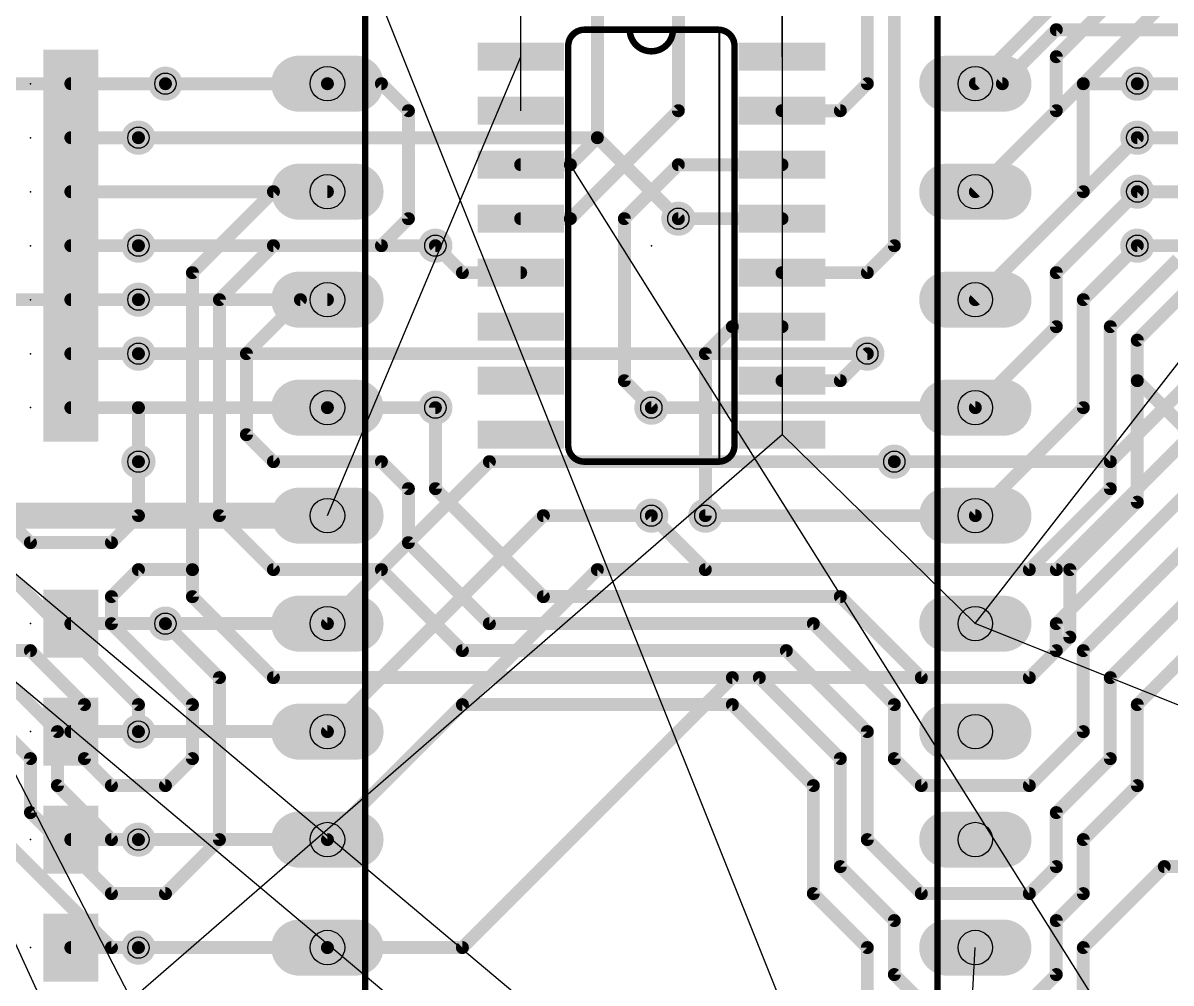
# Model space of a CAD drawing. Extents: x -3 to 108, y -3 to 135.
# Drawn here: x 52.53 to 79.53, y 89.65 to 112.24 of the extents above; entities that cross this region are included whole.
import ezdxf

# ---------------------------------------------------------------- set-up
doc = ezdxf.new("R2010")
doc.units = 0
for name, color, linetype in [('1', 22, 'CONTINUOUS'), ('16', 175, 'CONTINUOUS'), ('17', 82, 'CONTINUOUS'), ('18', 82, 'CONTINUOUS'), ('19', 53, 'CONTINUOUS'), ('21', 253, 'CONTINUOUS'), ('22', 253, 'CONTINUOUS'), ('23', 7, 'CONTINUOUS'), ('24', 7, 'CONTINUOUS'), ('44', 253, 'CONTINUOUS')]:
    doc.layers.add(name, color=color, linetype=linetype)

# ---------------------------------------------------------------- blocks, each defined once
blk = doc.blocks.new('RECT')
blk.add_solid([(-0.5, -0.5), (0.5, -0.5), (-0.5, 0.5), (0.5, 0.5)])
blk = doc.blocks.new('LONGP100')
at = {"const_width": 1}
blk.add_lwpolyline([(-0.5, 0), (0.5, 0)], dxfattribs=at)
at = {"const_width": 0.5}
for points in [[(-0.5, 0.25, 1), (-0.5, -0.25)], [(0.5, -0.25, 1), (0.5, 0.25)]]:
    blk.add_lwpolyline(points, format="xyb", dxfattribs=at)
blk = doc.blocks.new('ROUNDV')
at = {"const_width": 0.5}
blk.add_lwpolyline([(0, -0.25, 1), (0, 0.25, 1), (0, -0.25)], format="xyb", dxfattribs=at)

msp = doc.modelspace()

# ---------------------------------------------------------------- linework, layer by layer
at = {"layer": '1'}
for points, const_width in [([(75.565, 110.8075), (76.835, 112.0775)], 0.3048), ([(76.835, 112.0775), (80.01, 112.0775)], 0.3048), ([(53.655, 110.8075), (55.88, 110.8075)], 0.3048), ([(55.88, 110.8075), (59.69, 110.8075)], 0.3048), ([(74.93, 108.2675), (77.47, 110.8075)], 0.3048), ([(74.93, 110.8075), (75.565, 110.8075)], 0.3048), ([(77.47, 110.8075), (78.74, 110.8075)], 0.3048), ([(55.245, 109.5375), (66.04, 109.5375)], 0.3048), ([(66.04, 109.5375), (67.945, 107.6325)], 0.3048), ([(74.93, 105.7275), (78.74, 109.5375)], 0.3048), ([(53.655, 108.2675), (59.69, 108.2675)], 0.3048), ([(76.835, 106.3625), (78.74, 108.2675)], 0.3048), ([(55.245, 106.9975), (62.23, 106.9975)], 0.3048), ([(77.47, 105.7275), (78.74, 106.9975)], 0.3048), ([(79.6925, 106.68), (78.105, 105.0925)], 0.3048), ([(76.835, 105.0925), (76.835, 106.3625)], 0.3048), ([(80.3275, 106.3625), (78.74, 104.775)], 0.3048), ([(55.245, 105.7275), (53.655, 105.7275)], 0.3048), ([(59.69, 105.7275), (55.245, 105.7275)], 0.3048), ([(77.47, 103.1875), (77.47, 105.7275)], 0.3048), ([(74.93, 103.1875), (76.835, 105.0925)], 0.3048), ([(78.105, 105.0925), (78.105, 101.2825)], 0.3048), ([(78.74, 104.775), (78.74, 103.8225)], 0.3048), ([(55.245, 104.4575), (72.39, 104.4575)], 0.3048), ([(78.74, 103.8225), (78.74, 100.965)], 0.3048), ([(80.9625, 101.6), (78.74, 103.8225)], 0.3048), ([(55.245, 103.1875), (53.655, 103.1875)], 0.3048), ([(59.69, 103.1875), (55.245, 103.1875)], 0.3048), ([(55.245, 101.9175), (55.245, 103.1875)], 0.3048), ([(62.23, 103.1875), (59.69, 103.1875)], 0.3048), ([(67.31, 103.1875), (74.93, 103.1875)], 0.3048), ([(74.93, 100.6475), (77.47, 103.1875)], 0.3048), ([(59.69, 98.1075), (63.5, 101.9175)], 0.3048), ([(63.5, 101.9175), (73.025, 101.9175)], 0.3048), ([(78.105, 101.2825), (76.2, 99.3775)], 0.3048), ([(78.74, 100.965), (77.1525, 99.3775)], 0.3048), ([(52.07, 100.6475), (59.69, 100.6475)], 0.6096), ([(59.69, 95.5675), (64.77, 100.6475)], 0.3048), ([(64.77, 100.6475), (67.31, 100.6475)], 0.3048), ([(68.58, 100.6475), (74.93, 100.6475)], 0.3048), ([(66.04, 99.3775), (59.69, 93.0275)], 0.3048), ([(76.2, 99.3775), (66.04, 99.3775)], 0.3048), ([(77.1525, 99.3775), (77.1525, 97.79)], 0.3048), ([(53.655, 98.1075), (55.88, 98.1075)], 0.3048), ([(55.88, 98.1075), (59.69, 98.1075)], 0.3048), ([(77.1525, 97.79), (76.2, 96.8375)], 0.3048), ([(69.215, 96.8375), (62.865, 90.4875)], 0.3048), ([(76.2, 96.8375), (69.215, 96.8375)], 0.3048), ([(53.655, 95.5675), (55.245, 95.5675)], 0.3048), ([(55.245, 95.5675), (59.69, 95.5675)], 0.3048), ([(53.655, 93.0275), (55.245, 93.0275)], 0.3048), ([(55.245, 93.0275), (59.69, 93.0275)], 0.3048), ([(53.655, 90.4875), (55.245, 90.4875)], 0.3048), ([(55.245, 90.4875), (59.69, 90.4875)], 0.3048), ([(62.865, 90.4875), (59.69, 90.4875)], 0.3048)]:
    msp.add_lwpolyline(points, dxfattribs=dict(at, const_width=const_width))
for points, const_width in [([(76.835, 112.1537, 1), (76.835, 112.0013)], 0.1524), ([(76.8889, 112.0236, 1), (76.7811, 112.1314)], 0.1524), ([(53.655, 110.8837, 1), (53.655, 110.7313)], 0.1524), ([(55.88, 110.8837, 1), (55.88, 110.7313)], 0.1524), ([(55.88, 110.7313, 1), (55.88, 110.8837)], 0.1524), ([(59.69, 110.7313, 1), (59.69, 110.8837)], 0.1524), ([(74.93, 110.8837, 1), (74.93, 110.7313)], 0.1524), ([(75.5111, 110.8614, 1), (75.6189, 110.7536)], 0.1524), ([(75.565, 110.7313, 1), (75.565, 110.8837)], 0.1524), ([(77.47, 110.8837, 1), (77.47, 110.7313)], 0.1524), ([(77.5239, 110.7536, 1), (77.4161, 110.8614)], 0.1524), ([(78.74, 110.7313, 1), (78.74, 110.8837)], 0.1524), ([(55.245, 109.6137, 1), (55.245, 109.4613)], 0.1524), ([(66.0939, 109.5914, 1), (65.9861, 109.4836)], 0.1524), ([(66.04, 109.4613, 1), (66.04, 109.6137)], 0.1524), ([(78.7939, 109.4836, 1), (78.6861, 109.5914)], 0.1524), ([(53.655, 108.3437, 1), (53.655, 108.1913)], 0.1524), ([(59.69, 108.1913, 1), (59.69, 108.3437)], 0.1524), ([(74.8761, 108.3214, 1), (74.9839, 108.2136)], 0.1524), ([(78.7939, 108.2136, 1), (78.6861, 108.3214)], 0.1524), ([(67.8911, 107.5786, 1), (67.9989, 107.6864)], 0.1524), ([(55.245, 107.0737, 1), (55.245, 106.9213)], 0.1524), ([(62.23, 106.9213, 1), (62.23, 107.0737)], 0.1524), ([(78.7939, 106.9436, 1), (78.6861, 107.0514)], 0.1524), ([(76.9112, 106.3625, 1), (76.7588, 106.3625)], 0.1524), ([(76.7811, 106.4164, 1), (76.8889, 106.3086)], 0.1524), ([(53.655, 105.8037, 1), (53.655, 105.6513)], 0.1524), ([(55.245, 105.8037, 1), (55.245, 105.6513)], 0.1524), ([(55.245, 105.6513, 1), (55.245, 105.8037)], 0.1524), ([(59.69, 105.6513, 1), (59.69, 105.8037)], 0.1524), ([(77.5462, 105.7275, 1), (77.3938, 105.7275)], 0.1524), ([(74.8761, 105.7814, 1), (74.9839, 105.6736)], 0.1524), ([(77.4161, 105.7814, 1), (77.5239, 105.6736)], 0.1524), ([(76.7588, 105.0925, 1), (76.9112, 105.0925)], 0.1524), ([(76.8889, 105.0386, 1), (76.7811, 105.1464)], 0.1524), ([(78.1812, 105.0925, 1), (78.0288, 105.0925)], 0.1524), ([(78.0511, 105.1464, 1), (78.1589, 105.0386)], 0.1524), ([(78.8162, 104.775, 1), (78.6638, 104.775)], 0.1524), ([(78.6861, 104.8289, 1), (78.7939, 104.7211)], 0.1524), ([(55.245, 104.5337, 1), (55.245, 104.3813)], 0.1524), ([(72.39, 104.3813, 1), (72.39, 104.5337)], 0.1524), ([(78.8162, 103.8225, 1), (78.6638, 103.8225)], 0.1524), ([(78.7939, 103.8764, 1), (78.6861, 103.7686)], 0.1524), ([(78.6638, 103.8225, 1), (78.8162, 103.8225)], 0.1524), ([(53.655, 103.2637, 1), (53.655, 103.1113)], 0.1524), ([(55.245, 103.2637, 1), (55.245, 103.1113)], 0.1524), ([(55.3212, 103.1875, 1), (55.1688, 103.1875)], 0.1524), ([(55.245, 103.1113, 1), (55.245, 103.2637)], 0.1524), ([(59.69, 103.2637, 1), (59.69, 103.1113)], 0.1524), ([(59.69, 103.1113, 1), (59.69, 103.2637)], 0.1524), ([(62.23, 103.1113, 1), (62.23, 103.2637)], 0.1524), ([(67.31, 103.2637, 1), (67.31, 103.1113)], 0.1524), ([(74.8761, 103.2414, 1), (74.9839, 103.1336)], 0.1524), ([(74.93, 103.1113, 1), (74.93, 103.2637)], 0.1524), ([(77.3938, 103.1875, 1), (77.5462, 103.1875)], 0.1524), ([(77.5239, 103.1336, 1), (77.4161, 103.2414)], 0.1524), ([(55.1688, 101.9175, 1), (55.3212, 101.9175)], 0.1524), ([(63.5, 101.9937, 1), (63.5, 101.8413)], 0.1524), ([(63.5539, 101.8636, 1), (63.4461, 101.9714)], 0.1524), ([(73.025, 101.8413, 1), (73.025, 101.9937)], 0.1524), ([(78.0288, 101.2825, 1), (78.1812, 101.2825)], 0.1524), ([(78.1589, 101.2286, 1), (78.0511, 101.3364)], 0.1524), ([(78.6638, 100.965, 1), (78.8162, 100.965)], 0.1524), ([(78.7939, 100.9111, 1), (78.6861, 101.0189)], 0.1524), ([(59.69, 100.4951, 1), (59.69, 100.7999)], 0.3048), ([(64.77, 100.7237, 1), (64.77, 100.5713)], 0.1524), ([(64.8239, 100.5936, 1), (64.7161, 100.7014)], 0.1524), ([(67.31, 100.5713, 1), (67.31, 100.7237)], 0.1524), ([(68.58, 100.7237, 1), (68.58, 100.5713)], 0.1524), ([(74.8761, 100.7014, 1), (74.9839, 100.5936)], 0.1524), ([(74.93, 100.5713, 1), (74.93, 100.7237)], 0.1524), ([(66.04, 99.4537, 1), (66.04, 99.3013)], 0.1524), ([(66.0939, 99.3236, 1), (65.9861, 99.4314)], 0.1524), ([(76.1461, 99.4314, 1), (76.2539, 99.3236)], 0.1524), ([(76.2, 99.3013, 1), (76.2, 99.4537)], 0.1524), ([(77.2287, 99.3775, 1), (77.0763, 99.3775)], 0.1524), ([(77.0986, 99.4314, 1), (77.2064, 99.3236)], 0.1524), ([(53.655, 98.1837, 1), (53.655, 98.0313)], 0.1524), ([(55.88, 98.1837, 1), (55.88, 98.0313)], 0.1524), ([(55.88, 98.0313, 1), (55.88, 98.1837)], 0.1524), ([(59.6361, 98.1614, 1), (59.7439, 98.0536)], 0.1524), ([(59.69, 98.0313, 1), (59.69, 98.1837)], 0.1524), ([(77.0763, 97.79, 1), (77.2287, 97.79)], 0.1524), ([(77.2064, 97.7361, 1), (77.0986, 97.8439)], 0.1524), ([(69.215, 96.9137, 1), (69.215, 96.7613)], 0.1524), ([(69.2689, 96.7836, 1), (69.1611, 96.8914)], 0.1524), ([(76.1461, 96.8914, 1), (76.2539, 96.7836)], 0.1524), ([(76.2, 96.7613, 1), (76.2, 96.9137)], 0.1524), ([(53.655, 95.6437, 1), (53.655, 95.4913)], 0.1524), ([(55.245, 95.6437, 1), (55.245, 95.4913)], 0.1524), ([(55.245, 95.4913, 1), (55.245, 95.6437)], 0.1524), ([(59.6361, 95.6214, 1), (59.7439, 95.5136)], 0.1524), ([(59.69, 95.4913, 1), (59.69, 95.6437)], 0.1524), ([(53.655, 93.1037, 1), (53.655, 92.9513)], 0.1524), ([(55.245, 93.1037, 1), (55.245, 92.9513)], 0.1524), ([(55.245, 92.9513, 1), (55.245, 93.1037)], 0.1524), ([(59.69, 92.9513, 1), (59.69, 93.1037)], 0.1524), ([(59.6361, 93.0814, 1), (59.7439, 92.9736)], 0.1524), ([(53.655, 90.5637, 1), (53.655, 90.4113)], 0.1524), ([(55.245, 90.5637, 1), (55.245, 90.4113)], 0.1524), ([(55.245, 90.4113, 1), (55.245, 90.5637)], 0.1524), ([(59.69, 90.5637, 1), (59.69, 90.4113)], 0.1524), ([(59.69, 90.4113, 1), (59.69, 90.5637)], 0.1524), ([(62.8111, 90.5414, 1), (62.9189, 90.4336)], 0.1524), ([(62.865, 90.4113, 1), (62.865, 90.5637)], 0.1524)]:
    msp.add_lwpolyline(points, format="xyb", dxfattribs=dict(at, const_width=const_width))
at = {"layer": '16', "const_width": 0.3048}
for points in [[(72.39, 110.8075), (72.39, 119.0625)], [(73.025, 117.7925), (73.025, 106.9975)], [(67.945, 114.6175), (67.945, 110.1725)], [(66.04, 109.5375), (66.04, 113.9825)], [(78.105, 113.9825), (74.93, 110.8075)], [(76.835, 111.4425), (78.74, 113.3475)], [(77.47, 110.8075), (79.375, 112.7125)], [(76.835, 110.1725), (76.835, 111.4425)], [(50.165, 110.8075), (55.88, 110.8075)], [(60.96, 110.8075), (59.69, 110.8075)], [(61.595, 110.1725), (60.96, 110.8075)], [(71.755, 110.1725), (72.39, 110.8075)], [(77.47, 108.2675), (77.47, 110.8075)], [(78.74, 110.8075), (84.455, 110.8075)], [(61.595, 107.6325), (61.595, 110.1725)], [(67.945, 110.1725), (65.405, 107.6325)], [(70.3834, 110.1725), (71.755, 110.1725)], [(74.93, 108.2675), (76.835, 110.1725)], [(53.655, 109.5375), (55.245, 109.5375)], [(65.405, 108.9025), (66.04, 109.5375)], [(78.74, 109.5375), (84.455, 109.5375)], [(64.2366, 108.9025), (65.405, 108.9025)], [(66.675, 107.6325), (67.945, 108.9025)], [(70.3834, 108.9025), (67.945, 108.9025)], [(56.515, 106.3625), (58.42, 108.2675)], [(58.42, 108.2675), (59.69, 108.2675)], [(74.93, 105.7275), (77.47, 108.2675)], [(78.74, 108.2675), (84.455, 108.2675)], [(60.96, 106.9975), (61.595, 107.6325)], [(64.2366, 107.6325), (65.405, 107.6325)], [(66.675, 103.8225), (66.675, 107.6325)], [(67.945, 107.6325), (70.3834, 107.6325)], [(53.655, 106.9975), (55.245, 106.9975)], [(57.15, 105.7275), (58.42, 106.9975)], [(58.42, 106.9975), (60.96, 106.9975)], [(62.23, 106.9975), (62.865, 106.3625)], [(73.025, 106.9975), (72.39, 106.3625)], [(78.74, 106.9975), (84.455, 106.9975)], [(56.515, 99.3775), (56.515, 106.3625)], [(62.865, 106.3625), (64.2366, 106.3625)], [(72.39, 106.3625), (70.3834, 106.3625)], [(48.895, 105.7275), (55.245, 105.7275)], [(57.15, 100.6475), (57.15, 105.7275)], [(57.785, 104.4575), (59.055, 105.7275)], [(59.055, 105.7275), (59.69, 105.7275)], [(69.215, 105.0925), (68.58, 104.4575)], [(70.3834, 105.0925), (69.215, 105.0925)], [(53.655, 104.4575), (55.245, 104.4575)], [(57.785, 102.5525), (57.785, 104.4575)], [(68.58, 104.4575), (68.58, 100.6475)], [(72.39, 104.4575), (71.755, 103.8225)], [(48.895, 103.8225), (52.705, 100.0125)], [(67.31, 103.1875), (66.675, 103.8225)], [(71.755, 103.8225), (70.3834, 103.8225)], [(76.835, 98.1075), (82.55, 103.8225)], [(76.835, 99.3775), (81.28, 103.8225)], [(77.47, 97.4725), (83.82, 103.8225)], [(78.105, 101.9175), (80.01, 103.8225)], [(78.105, 96.8375), (85.09, 103.8225)], [(78.74, 96.2025), (86.36, 103.8225)], [(62.23, 101.2825), (62.23, 103.1875)], [(58.42, 101.9175), (57.785, 102.5525)], [(55.245, 96.2025), (49.53, 101.9175)], [(55.245, 100.6475), (55.245, 101.9175)], [(60.96, 101.9175), (58.42, 101.9175)], [(61.595, 101.2825), (60.96, 101.9175)], [(73.025, 101.9175), (78.105, 101.9175)], [(61.595, 100.0125), (61.595, 101.2825)], [(64.77, 98.7425), (62.23, 101.2825)], [(54.61, 100.0125), (55.245, 100.6475)], [(58.42, 99.3775), (57.15, 100.6475)], [(67.31, 100.6475), (68.58, 99.3775)], [(52.705, 100.0125), (54.61, 100.0125)], [(63.5, 98.1075), (61.595, 100.0125)], [(54.61, 98.7425), (55.245, 99.3775)], [(55.245, 99.3775), (56.515, 99.3775)], [(56.515, 98.7425), (56.515, 99.3775)], [(60.96, 99.3775), (58.42, 99.3775)], [(60.96, 99.3775), (62.865, 97.4725)], [(68.58, 99.3775), (76.835, 99.3775)], [(54.61, 98.1075), (54.61, 98.7425)], [(58.42, 96.8375), (56.515, 98.7425)], [(71.755, 98.7425), (64.77, 98.7425)], [(73.66, 96.8375), (71.755, 98.7425)], [(56.515, 96.2025), (54.61, 98.1075)], [(57.15, 96.8375), (55.88, 98.1075)], [(71.12, 98.1075), (63.5, 98.1075)], [(73.025, 96.2025), (71.12, 98.1075)], [(76.835, 97.4725), (76.835, 98.1075)], [(46.355, 97.4725), (52.705, 97.4725)], [(52.705, 97.4725), (53.975, 96.2025)], [(62.865, 97.4725), (70.485, 97.4725)], [(70.485, 97.4725), (72.39, 95.5675)], [(76.2, 96.8375), (76.835, 97.4725)], [(77.47, 95.5675), (77.47, 97.4725)], [(52.07, 96.8375), (53.34, 95.5675)], [(57.15, 93.0275), (57.15, 96.8375)], [(69.85, 96.8375), (58.42, 96.8375)], [(71.755, 94.9325), (69.85, 96.8375)], [(76.2, 96.8375), (73.66, 96.8375)], [(78.105, 94.9325), (78.105, 96.8375)], [(51.435, 96.2025), (52.705, 94.9325)], [(53.975, 96.2025), (53.975, 94.9325)], [(55.245, 96.2025), (55.245, 95.5675)], [(56.515, 94.9325), (56.515, 96.2025)], [(62.865, 96.2025), (59.69, 93.0275)], [(69.215, 96.2025), (62.865, 96.2025)], [(71.12, 94.2975), (69.215, 96.2025)], [(73.025, 94.9325), (73.025, 96.2025)], [(78.74, 94.2975), (78.74, 96.2025)], [(53.34, 95.5675), (53.34, 94.2975)], [(72.39, 95.5675), (72.39, 93.0275)], [(76.2, 94.2975), (77.47, 95.5675)], [(52.705, 94.9325), (52.705, 93.6625)], [(53.975, 94.9325), (54.61, 94.2975)], [(55.88, 94.2975), (56.515, 94.9325)], [(71.755, 92.3925), (71.755, 94.9325)], [(73.66, 94.2975), (73.025, 94.9325)], [(76.835, 93.6625), (78.105, 94.9325)], [(53.34, 94.2975), (54.61, 93.0275)], [(54.61, 94.2975), (55.88, 94.2975)], [(71.12, 91.7575), (71.12, 94.2975)], [(76.2, 94.2975), (73.66, 94.2975)], [(77.47, 93.0275), (78.74, 94.2975)], [(52.705, 93.6625), (54.61, 91.7575)], [(76.835, 92.3925), (76.835, 93.6625)], [(52.07, 93.0275), (54.61, 90.4875)], [(54.61, 93.0275), (55.245, 93.0275)], [(55.88, 91.7575), (57.15, 93.0275)], [(72.39, 93.0275), (73.66, 91.7575)], [(77.47, 91.7575), (77.47, 93.0275)], [(73.025, 91.1225), (71.755, 92.3925)], [(76.2, 91.7575), (76.835, 92.3925)], [(79.375, 92.3925), (77.47, 90.4875)], [(83.185, 92.3925), (79.375, 92.3925)], [(54.61, 91.7575), (55.88, 91.7575)], [(72.39, 90.4875), (71.12, 91.7575)], [(73.66, 91.7575), (76.2, 91.7575)], [(76.835, 91.1225), (77.47, 91.7575)], [(73.025, 89.8525), (73.025, 91.1225)], [(76.835, 89.8525), (76.835, 91.1225)], [(54.61, 90.4875), (55.245, 90.4875)], [(72.39, 89.2175), (72.39, 90.4875)], [(77.47, 90.4875), (77.47, 87.9475)], [(73.66, 89.2175), (73.025, 89.8525)], [(76.2, 89.2175), (76.835, 89.8525)]]:
    msp.add_lwpolyline(points, dxfattribs=at)
at = {"layer": '16', "const_width": 0.1524}
for points in [[(76.9112, 111.4425, 1), (76.7588, 111.4425)], [(76.7811, 111.4964, 1), (76.8889, 111.3886)], [(55.88, 110.7313, 1), (55.88, 110.8837)], [(59.69, 110.8837, 1), (59.69, 110.7313)], [(61.0139, 110.8614, 1), (60.9061, 110.7536)], [(60.96, 110.7313, 1), (60.96, 110.8837)], [(72.3138, 110.8075, 1), (72.4662, 110.8075)], [(72.4439, 110.7536, 1), (72.3361, 110.8614)], [(74.8761, 110.8614, 1), (74.9839, 110.7536)], [(77.5462, 110.8075, 1), (77.3938, 110.8075)], [(77.4161, 110.8614, 1), (77.5239, 110.7536)], [(78.74, 110.8837, 1), (78.74, 110.7313)], [(61.6712, 110.1725, 1), (61.5188, 110.1725)], [(61.5411, 110.1186, 1), (61.6489, 110.2264)], [(67.8688, 110.1725, 1), (68.0212, 110.1725)], [(67.9989, 110.1186, 1), (67.8911, 110.2264)], [(70.3834, 110.2487, 1), (70.3834, 110.0963)], [(71.7011, 110.2264, 1), (71.8089, 110.1186)], [(71.755, 110.0963, 1), (71.755, 110.2487)], [(76.7588, 110.1725, 1), (76.9112, 110.1725)], [(76.8889, 110.1186, 1), (76.7811, 110.2264)], [(53.655, 109.6137, 1), (53.655, 109.4613)], [(55.245, 109.4613, 1), (55.245, 109.6137)], [(66.0939, 109.4836, 1), (65.9861, 109.5914)], [(78.74, 109.6137, 1), (78.74, 109.4613)], [(65.9638, 109.5375, 1), (66.1162, 109.5375)], [(64.2366, 108.9787, 1), (64.2366, 108.8263)], [(65.3511, 108.9564, 1), (65.4589, 108.8486)], [(65.405, 108.8263, 1), (65.405, 108.9787)], [(67.945, 108.9787, 1), (67.945, 108.8263)], [(67.9989, 108.8486, 1), (67.8911, 108.9564)], [(70.3834, 108.8263, 1), (70.3834, 108.9787)], [(58.42, 108.3437, 1), (58.42, 108.1913)], [(58.4739, 108.2136, 1), (58.3661, 108.3214)], [(59.69, 108.1913, 1), (59.69, 108.3437)], [(74.8761, 108.3214, 1), (74.9839, 108.2136)], [(77.3938, 108.2675, 1), (77.5462, 108.2675)], [(77.5239, 108.2136, 1), (77.4161, 108.3214)], [(78.74, 108.3437, 1), (78.74, 108.1913)], [(61.6489, 107.5786, 1), (61.5411, 107.6864)], [(64.2366, 107.7087, 1), (64.2366, 107.5563)], [(65.3511, 107.6864, 1), (65.4589, 107.5786)], [(65.405, 107.5563, 1), (65.405, 107.7087)], [(66.7512, 107.6325, 1), (66.5988, 107.6325)], [(66.6211, 107.6864, 1), (66.7289, 107.5786)], [(67.945, 107.7087, 1), (67.945, 107.5563)], [(70.3834, 107.5563, 1), (70.3834, 107.7087)], [(61.5188, 107.6325, 1), (61.6712, 107.6325)], [(53.655, 107.0737, 1), (53.655, 106.9213)], [(55.245, 106.9213, 1), (55.245, 107.0737)], [(58.42, 107.0737, 1), (58.42, 106.9213)], [(58.4739, 106.9436, 1), (58.3661, 107.0514)], [(60.9061, 107.0514, 1), (61.0139, 106.9436)], [(60.96, 106.9213, 1), (60.96, 107.0737)], [(62.2839, 107.0514, 1), (62.1761, 106.9436)], [(72.9488, 106.9975, 1), (73.1012, 106.9975)], [(73.0789, 106.9436, 1), (72.9711, 107.0514)], [(78.74, 107.0737, 1), (78.74, 106.9213)], [(56.5912, 106.3625, 1), (56.4388, 106.3625)], [(56.4611, 106.4164, 1), (56.5689, 106.3086)], [(62.865, 106.4387, 1), (62.865, 106.2863)], [(62.8111, 106.3086, 1), (62.9189, 106.4164)], [(64.2366, 106.2863, 1), (64.2366, 106.4387)], [(70.3834, 106.4387, 1), (70.3834, 106.2863)], [(72.3361, 106.4164, 1), (72.4439, 106.3086)], [(72.39, 106.2863, 1), (72.39, 106.4387)], [(55.245, 105.6513, 1), (55.245, 105.8037)], [(57.2262, 105.7275, 1), (57.0738, 105.7275)], [(59.055, 105.8037, 1), (59.055, 105.6513)], [(59.1089, 105.6736, 1), (59.0011, 105.7814)], [(59.69, 105.6513, 1), (59.69, 105.8037)], [(57.0961, 105.7814, 1), (57.2039, 105.6736)], [(74.8761, 105.7814, 1), (74.9839, 105.6736)], [(69.215, 105.1687, 1), (69.215, 105.0163)], [(69.2689, 105.0386, 1), (69.1611, 105.1464)], [(70.3834, 105.0163, 1), (70.3834, 105.1687)], [(53.655, 104.5337, 1), (53.655, 104.3813)], [(55.245, 104.3813, 1), (55.245, 104.5337)], [(57.8612, 104.4575, 1), (57.7088, 104.4575)], [(57.7311, 104.5114, 1), (57.8389, 104.4036)], [(68.6562, 104.4575, 1), (68.5038, 104.4575)], [(68.5261, 104.5114, 1), (68.6339, 104.4036)], [(72.4439, 104.4036, 1), (72.3361, 104.5114)], [(66.7289, 103.8764, 1), (66.6211, 103.7686)], [(70.3834, 103.8987, 1), (70.3834, 103.7463)], [(71.755, 103.7463, 1), (71.755, 103.8987)], [(66.5988, 103.8225, 1), (66.7512, 103.8225)], [(71.7011, 103.8764, 1), (71.8089, 103.7686)], [(62.3062, 103.1875, 1), (62.1538, 103.1875)], [(67.2561, 103.1336, 1), (67.3639, 103.2414)], [(57.8389, 102.6064, 1), (57.7311, 102.4986)], [(57.7088, 102.5525, 1), (57.8612, 102.5525)], [(55.3212, 101.9175, 1), (55.1688, 101.9175)], [(58.42, 101.9937, 1), (58.42, 101.8413)], [(58.3661, 101.8636, 1), (58.4739, 101.9714)], [(61.0139, 101.9714, 1), (60.9061, 101.8636)], [(60.96, 101.8413, 1), (60.96, 101.9937)], [(73.025, 101.9937, 1), (73.025, 101.8413)], [(78.0511, 101.9714, 1), (78.1589, 101.8636)], [(78.105, 101.8413, 1), (78.105, 101.9937)], [(61.6712, 101.2825, 1), (61.5188, 101.2825)], [(61.5411, 101.2286, 1), (61.6489, 101.3364)], [(62.2839, 101.3364, 1), (62.1761, 101.2286)], [(62.1538, 101.2825, 1), (62.3062, 101.2825)], [(55.2989, 100.5936, 1), (55.1911, 100.7014)], [(57.2039, 100.7014, 1), (57.0961, 100.5936)], [(67.3639, 100.7014, 1), (67.2561, 100.5936)], [(55.1688, 100.6475, 1), (55.3212, 100.6475)], [(57.0738, 100.6475, 1), (57.2262, 100.6475)], [(68.5038, 100.6475, 1), (68.6562, 100.6475)], [(52.705, 100.0887, 1), (52.705, 99.9363)], [(52.6511, 99.9586, 1), (52.7589, 100.0664)], [(54.5561, 100.0664, 1), (54.6639, 99.9586)], [(54.61, 99.9363, 1), (54.61, 100.0887)], [(61.6489, 100.0664, 1), (61.5411, 99.9586)], [(61.5188, 100.0125, 1), (61.6712, 100.0125)], [(55.245, 99.4537, 1), (55.245, 99.3013)], [(55.2989, 99.3236, 1), (55.1911, 99.4314)], [(56.5912, 99.3775, 1), (56.4388, 99.3775)], [(56.4388, 99.3775, 1), (56.5912, 99.3775)], [(56.515, 99.3013, 1), (56.515, 99.4537)], [(58.42, 99.4537, 1), (58.42, 99.3013)], [(58.3661, 99.3236, 1), (58.4739, 99.4314)], [(61.0139, 99.4314, 1), (60.9061, 99.3236)], [(60.96, 99.3013, 1), (60.96, 99.4537)], [(68.58, 99.4537, 1), (68.58, 99.3013)], [(68.5261, 99.3236, 1), (68.6339, 99.4314)], [(76.7811, 99.4314, 1), (76.8889, 99.3236)], [(76.835, 99.3013, 1), (76.835, 99.4537)], [(54.6862, 98.7425, 1), (54.5338, 98.7425)], [(54.5561, 98.7964, 1), (54.6639, 98.6886)], [(56.5689, 98.7964, 1), (56.4611, 98.6886)], [(64.77, 98.8187, 1), (64.77, 98.6663)], [(64.7161, 98.6886, 1), (64.8239, 98.7964)], [(71.8089, 98.7964, 1), (71.7011, 98.6886)], [(71.755, 98.6663, 1), (71.755, 98.8187)], [(56.4388, 98.7425, 1), (56.5912, 98.7425)], [(54.6639, 98.1614, 1), (54.5561, 98.0536)], [(54.5338, 98.1075, 1), (54.6862, 98.1075)], [(55.9339, 98.1614, 1), (55.8261, 98.0536)], [(63.5, 98.1837, 1), (63.5, 98.0313)], [(63.4461, 98.0536, 1), (63.5539, 98.1614)], [(71.1739, 98.1614, 1), (71.0661, 98.0536)], [(71.12, 98.0313, 1), (71.12, 98.1837)], [(76.9112, 98.1075, 1), (76.7588, 98.1075)], [(76.7811, 98.1614, 1), (76.8889, 98.0536)], [(52.7589, 97.5264, 1), (52.6511, 97.4186)], [(52.705, 97.3963, 1), (52.705, 97.5487)], [(62.865, 97.5487, 1), (62.865, 97.3963)], [(62.8111, 97.4186, 1), (62.9189, 97.5264)], [(70.5389, 97.5264, 1), (70.4311, 97.4186)], [(70.485, 97.3963, 1), (70.485, 97.5487)], [(76.7588, 97.4725, 1), (76.9112, 97.4725)], [(76.8889, 97.4186, 1), (76.7811, 97.5264)], [(77.5462, 97.4725, 1), (77.3938, 97.4725)], [(77.4161, 97.5264, 1), (77.5239, 97.4186)], [(57.2262, 96.8375, 1), (57.0738, 96.8375)], [(57.0961, 96.7836, 1), (57.2039, 96.8914)], [(58.42, 96.9137, 1), (58.42, 96.7613)], [(58.3661, 96.7836, 1), (58.4739, 96.8914)], [(69.9039, 96.8914, 1), (69.7961, 96.7836)], [(69.85, 96.7613, 1), (69.85, 96.9137)], [(73.66, 96.9137, 1), (73.66, 96.7613)], [(73.6061, 96.7836, 1), (73.7139, 96.8914)], [(76.1461, 96.8914, 1), (76.2539, 96.7836)], [(76.2, 96.7613, 1), (76.2, 96.9137)], [(78.1812, 96.8375, 1), (78.0288, 96.8375)], [(78.0511, 96.8914, 1), (78.1589, 96.7836)], [(54.0512, 96.2025, 1), (53.8988, 96.2025)], [(53.9211, 96.1486, 1), (54.0289, 96.2564)], [(55.3212, 96.2025, 1), (55.1688, 96.2025)], [(55.1911, 96.1486, 1), (55.2989, 96.2564)], [(56.5912, 96.2025, 1), (56.4388, 96.2025)], [(56.4611, 96.1486, 1), (56.5689, 96.2564)], [(62.865, 96.2787, 1), (62.865, 96.1263)], [(62.9189, 96.1486, 1), (62.8111, 96.2564)], [(69.2689, 96.2564, 1), (69.1611, 96.1486)], [(69.215, 96.1263, 1), (69.215, 96.2787)], [(73.1012, 96.2025, 1), (72.9488, 96.2025)], [(72.9711, 96.1486, 1), (73.0789, 96.2564)], [(78.8162, 96.2025, 1), (78.6638, 96.2025)], [(78.6861, 96.2564, 1), (78.7939, 96.1486)], [(53.4162, 95.5675, 1), (53.2638, 95.5675)], [(53.2861, 95.5136, 1), (53.3939, 95.6214)], [(55.1688, 95.5675, 1), (55.3212, 95.5675)], [(72.4662, 95.5675, 1), (72.3138, 95.5675)], [(72.3361, 95.5136, 1), (72.4439, 95.6214)], [(77.3938, 95.5675, 1), (77.5462, 95.5675)], [(77.5239, 95.5136, 1), (77.4161, 95.6214)], [(52.7812, 94.9325, 1), (52.6288, 94.9325)], [(52.6511, 94.8786, 1), (52.7589, 94.9864)], [(54.0289, 94.9864, 1), (53.9211, 94.8786)], [(56.5689, 94.8786, 1), (56.4611, 94.9864)], [(71.8312, 94.9325, 1), (71.6788, 94.9325)], [(71.7011, 94.8786, 1), (71.8089, 94.9864)], [(73.0789, 94.9864, 1), (72.9711, 94.8786)], [(78.1589, 94.8786, 1), (78.0511, 94.9864)], [(53.8988, 94.9325, 1), (54.0512, 94.9325)], [(56.4388, 94.9325, 1), (56.5912, 94.9325)], [(72.9488, 94.9325, 1), (73.1012, 94.9325)], [(78.0288, 94.9325, 1), (78.1812, 94.9325)], [(53.3939, 94.3514, 1), (53.2861, 94.2436)], [(53.2638, 94.2975, 1), (53.4162, 94.2975)], [(54.61, 94.3737, 1), (54.61, 94.2213)], [(54.5561, 94.2436, 1), (54.6639, 94.3514)], [(55.8261, 94.3514, 1), (55.9339, 94.2436)], [(55.88, 94.2213, 1), (55.88, 94.3737)], [(71.1962, 94.2975, 1), (71.0438, 94.2975)], [(71.0661, 94.2436, 1), (71.1739, 94.3514)], [(73.66, 94.3737, 1), (73.66, 94.2213)], [(73.6061, 94.2436, 1), (73.7139, 94.3514)], [(76.1461, 94.3514, 1), (76.2539, 94.2436)], [(76.2, 94.2213, 1), (76.2, 94.3737)], [(78.6638, 94.2975, 1), (78.8162, 94.2975)], [(78.7939, 94.2436, 1), (78.6861, 94.3514)], [(52.7589, 93.7164, 1), (52.6511, 93.6086)], [(52.6288, 93.6625, 1), (52.7812, 93.6625)], [(76.9112, 93.6625, 1), (76.7588, 93.6625)], [(76.7811, 93.7164, 1), (76.8889, 93.6086)], [(54.61, 93.1037, 1), (54.61, 92.9513)], [(55.245, 92.9513, 1), (55.245, 93.1037)], [(57.2039, 92.9736, 1), (57.0961, 93.0814)], [(72.4439, 93.0814, 1), (72.3361, 92.9736)], [(77.5462, 93.0275, 1), (77.3938, 93.0275)], [(54.5561, 92.9736, 1), (54.6639, 93.0814)], [(57.0738, 93.0275, 1), (57.2262, 93.0275)], [(59.6361, 93.0814, 1), (59.7439, 92.9736)], [(72.3138, 93.0275, 1), (72.4662, 93.0275)], [(77.4161, 93.0814, 1), (77.5239, 92.9736)], [(71.8089, 92.4464, 1), (71.7011, 92.3386)], [(71.6788, 92.3925, 1), (71.8312, 92.3925)], [(76.7588, 92.3925, 1), (76.9112, 92.3925)], [(76.8889, 92.3386, 1), (76.7811, 92.4464)], [(79.375, 92.4687, 1), (79.375, 92.3163)], [(79.4289, 92.3386, 1), (79.3211, 92.4464)], [(54.61, 91.8337, 1), (54.61, 91.6813)], [(54.5561, 91.7036, 1), (54.6639, 91.8114)], [(55.8261, 91.8114, 1), (55.9339, 91.7036)], [(55.88, 91.6813, 1), (55.88, 91.8337)], [(71.1739, 91.8114, 1), (71.0661, 91.7036)], [(71.0438, 91.7575, 1), (71.1962, 91.7575)], [(73.66, 91.8337, 1), (73.66, 91.6813)], [(73.6061, 91.7036, 1), (73.7139, 91.8114)], [(76.1461, 91.8114, 1), (76.2539, 91.7036)], [(76.2, 91.6813, 1), (76.2, 91.8337)], [(77.3938, 91.7575, 1), (77.5462, 91.7575)], [(77.5239, 91.7036, 1), (77.4161, 91.8114)], [(73.1012, 91.1225, 1), (72.9488, 91.1225)], [(72.9711, 91.0686, 1), (73.0789, 91.1764)], [(76.9112, 91.1225, 1), (76.7588, 91.1225)], [(76.7811, 91.1764, 1), (76.8889, 91.0686)], [(54.61, 90.5637, 1), (54.61, 90.4113)], [(54.5561, 90.4336, 1), (54.6639, 90.5414)], [(55.245, 90.4113, 1), (55.245, 90.5637)], [(72.4662, 90.4875, 1), (72.3138, 90.4875)], [(72.3361, 90.4336, 1), (72.4439, 90.5414)], [(77.5462, 90.4875, 1), (77.3938, 90.4875)], [(77.4161, 90.5414, 1), (77.5239, 90.4336)], [(73.0789, 89.9064, 1), (72.9711, 89.7986)], [(72.9488, 89.8525, 1), (73.1012, 89.8525)], [(76.7588, 89.8525, 1), (76.9112, 89.8525)], [(76.8889, 89.7986, 1), (76.7811, 89.9064)]]:
    msp.add_lwpolyline(points, format="xyb", dxfattribs=at)
at = {"layer": '19'}
for p, q in [((64.2366, 111.4425), (64.2366, 124.7775)), ((70.3834, 111.4425), (70.3834, 124.7775)), ((23.495, 123.5075), (74.93, 80.3275)), ((64.2366, 110.1725), (64.2366, 123.5075)), ((23.495, 120.9675), (74.93, 77.7875)), ((59.69, 80.3275), (38.735, 120.9675)), ((95.245, 26.9875), (59.69, 115.8875)), ((70.3834, 115.8875), (70.3834, 102.5525)), ((59.69, 100.6475), (64.2366, 111.4425)), ((74.93, 98.1075), (83.82, 109.5375)), ((84.455, 78.5775), (65.405, 108.9025)), ((44.4475, 107.8025), (53.555, 87.9475)), ((53.555, 87.9475), (70.3834, 102.5525)), ((70.3834, 102.5525), (74.93, 98.1075)), ((89.535, 92.2375), (74.93, 98.1075)), ((71.195, 24.1575), (74.93, 90.4875))]:
    msp.add_line(p, q, dxfattribs=at)
at = {"layer": '21', "const_width": 0.1524}
for points in [[(60.579, 127.3175), (60.579, 76.5175)], [(74.041, 76.5175), (74.041, 127.3175)]]:
    msp.add_lwpolyline(points, dxfattribs=at)
at = {"layer": '22'}
for points, const_width in [([(65.7352, 112.0775, 0.4142), (65.3542, 111.6965)], 0.1524), ([(65.7352, 112.1156, 1), (65.7352, 112.0394)], 0.0762), ([(65.7352, 112.0394, 1), (65.7352, 112.1156)], 0.0762), ([(66.802, 112.1156, 1), (66.802, 112.0394)], 0.0762), ([(66.802, 112.0775, 1), (67.818, 112.0775)], 0.1524), ([(66.8401, 112.0775, 1), (66.7639, 112.0775)], 0.0762), ([(66.802, 112.0394, 1), (66.802, 112.1156)], 0.0762), ([(67.818, 112.1156, 1), (67.818, 112.0394)], 0.0762), ([(67.8561, 112.0775, 1), (67.7799, 112.0775)], 0.0762), ([(67.818, 112.0394, 1), (67.818, 112.1156)], 0.0762), ([(69.2658, 111.6965, 0.4142), (68.8848, 112.0775)], 0.1524), ([(68.8848, 112.1156, 1), (68.8848, 112.0394)], 0.0762), ([(68.8848, 112.0394, 1), (68.8848, 112.1156)], 0.0762), ([(68.9229, 112.0775, 1), (68.8975, 112.0775)], 0.0254), ([(65.3923, 111.6965, 1), (65.3161, 111.6965)], 0.0762), ([(65.3161, 111.6965, 1), (65.3923, 111.6965)], 0.0762), ([(69.3039, 111.6965, 1), (69.2277, 111.6965)], 0.0762), ([(69.2277, 111.6965, 1), (69.3039, 111.6965)], 0.0762), ([(65.3542, 102.2985, 0.4142), (65.7352, 101.9175)], 0.1524), ([(65.3923, 102.2985, 1), (65.3161, 102.2985)], 0.0762), ([(68.8848, 101.9175, 0.4142), (69.2658, 102.2985)], 0.1524), ([(69.3039, 102.2985, 1), (69.2277, 102.2985)], 0.0762), ([(65.3161, 102.2985, 1), (65.3923, 102.2985)], 0.0762), ([(69.2277, 102.2985, 1), (69.3039, 102.2985)], 0.0762), ([(65.7352, 101.9556, 1), (65.7352, 101.8794)], 0.0762), ([(65.7352, 101.8794, 1), (65.7352, 101.9556)], 0.0762), ([(68.8848, 101.9556, 1), (68.8848, 101.8794)], 0.0762), ([(68.8848, 101.8794, 1), (68.8848, 101.9556)], 0.0762), ([(68.8975, 101.9175, 1), (68.9229, 101.9175)], 0.0254)]:
    msp.add_lwpolyline(points, format="xyb", dxfattribs=dict(at, const_width=const_width))
for points, const_width in [([(65.7352, 112.0775), (66.802, 112.0775)], 0.1524), ([(66.802, 112.0775), (67.818, 112.0775)], 0.1524), ([(67.818, 112.0775), (68.8848, 112.0775)], 0.1524), ([(68.9102, 112.0775), (68.9102, 101.9175)], 0.0508), ([(65.3542, 102.2985), (65.3542, 111.6965)], 0.1524), ([(69.2658, 111.6965), (69.2658, 102.2985)], 0.1524), ([(68.8848, 101.9175), (65.7352, 101.9175)], 0.1524)]:
    msp.add_lwpolyline(points, dxfattribs=dict(at, const_width=const_width))
at = {"layer": '23'}
for p in [(52.705, 110.8075), (52.705, 108.2675), (52.705, 105.7275), (52.705, 103.1875), (67.31, 101.9175), (52.705, 98.1075), (52.705, 95.5675), (52.705, 93.0275), (52.705, 90.4875)]:
    msp.add_point(p, dxfattribs=at)
at = {"layer": '24'}
for p in [(52.705, 109.5375), (52.705, 106.9975), (67.31, 106.9975), (52.705, 104.4575)]:
    msp.add_point(p, dxfattribs=at)
at = {"layer": '44'}
for centre, radius in [((55.88, 110.8075), 0.25), ((59.69, 110.8075), 0.4064), ((74.93, 110.8075), 0.4064), ((78.74, 110.8075), 0.25), ((55.245, 109.5375), 0.25), ((78.74, 109.5375), 0.25), ((59.69, 108.2675), 0.4064), ((74.93, 108.2675), 0.4064), ((78.74, 108.2675), 0.25), ((67.945, 107.6325), 0.25), ((55.245, 106.9975), 0.25), ((62.23, 106.9975), 0.25), ((78.74, 106.9975), 0.25), ((59.69, 105.7275), 0.4064), ((74.93, 105.7275), 0.4064), ((55.245, 105.7275), 0.25), ((55.245, 104.4575), 0.25), ((72.39, 104.4575), 0.25), ((59.69, 103.1875), 0.4064), ((62.23, 103.1875), 0.25), ((67.31, 103.1875), 0.25), ((74.93, 103.1875), 0.4064), ((55.245, 101.9175), 0.25), ((73.025, 101.9175), 0.25), ((59.69, 100.6475), 0.4064), ((74.93, 100.6475), 0.4064), ((67.31, 100.6475), 0.25), ((68.58, 100.6475), 0.25), ((55.88, 98.1075), 0.25), ((59.69, 98.1075), 0.4064), ((74.93, 98.1075), 0.4064), ((59.69, 95.5675), 0.4064), ((74.93, 95.5675), 0.4064), ((55.245, 95.5675), 0.25), ((55.245, 93.0275), 0.25), ((59.69, 93.0275), 0.4064), ((74.93, 93.0275), 0.4064), ((55.245, 90.4875), 0.25), ((59.69, 90.4875), 0.4064), ((74.93, 90.4875), 0.4064)]:
    msp.add_circle(centre, radius, dxfattribs=at)

# ---------------------------------------------------------------- block references
at = {"layer": '1', "xscale": 1.3, "yscale": 1.6, "rotation": 180}
for p in [(53.655, 110.8075), (53.655, 108.2675), (53.655, 105.7275), (53.655, 103.1875), (53.655, 98.1075), (53.655, 95.5675), (53.655, 93.0275), (53.655, 90.4875)]:
    msp.add_blockref('RECT', p, dxfattribs=at)
at = {"layer": '16'}
for p, xscale, yscale, rotation in [((64.2366, 111.4425), 0.6604, 2.032, 270), ((70.3834, 111.4425), 0.6604, 2.032, 270), ((64.2366, 110.1725), 0.6604, 2.032, 270), ((70.3834, 110.1725), 0.6604, 2.032, 270), ((53.655, 109.5375), 1.3, 1.6, 180), ((64.2366, 108.9025), 0.6604, 2.032, 270), ((70.3834, 108.9025), 0.6604, 2.032, 270), ((64.2366, 107.6325), 0.6604, 2.032, 270), ((70.3834, 107.6325), 0.6604, 2.032, 270), ((64.2366, 106.3625), 0.6604, 2.032, 270), ((70.3834, 106.3625), 0.6604, 2.032, 270), ((64.2366, 105.0925), 0.6604, 2.032, 270), ((70.3834, 105.0925), 0.6604, 2.032, 270), ((53.655, 104.4575), 1.3, 1.6, 180), ((64.2366, 103.8225), 0.6604, 2.032, 270), ((70.3834, 103.8225), 0.6604, 2.032, 270), ((64.2366, 102.5525), 0.6604, 2.032, 270), ((70.3834, 102.5525), 0.6604, 2.032, 270)]:
    msp.add_blockref('RECT', p, dxfattribs=dict(at, xscale=xscale, yscale=yscale, rotation=rotation))
at = {"layer": '16', "xscale": 1.3, "yscale": 1.6}
msp.add_blockref('RECT', (53.655, 106.9975), dxfattribs=at)
at = {"layer": '17', "xscale": 1.3208, "yscale": 1.3208}
for p in [(59.69, 110.8075), (59.69, 110.8075), (74.93, 110.8075), (74.93, 110.8075), (59.69, 108.2675), (59.69, 108.2675), (74.93, 108.2675), (74.93, 108.2675), (59.69, 105.7275), (59.69, 105.7275), (74.93, 105.7275), (74.93, 105.7275), (59.69, 103.1875), (59.69, 103.1875), (74.93, 103.1875), (74.93, 103.1875), (59.69, 100.6475), (59.69, 100.6475), (74.93, 100.6475), (74.93, 100.6475), (59.69, 98.1075), (59.69, 98.1075), (74.93, 98.1075), (74.93, 98.1075), (59.69, 95.5675), (59.69, 95.5675), (74.93, 95.5675), (74.93, 95.5675), (59.69, 93.0275), (59.69, 93.0275), (74.93, 93.0275), (74.93, 93.0275), (59.69, 90.4875), (59.69, 90.4875), (74.93, 90.4875), (74.93, 90.4875)]:
    msp.add_blockref('LONGP100', p, dxfattribs=at)
at = {"layer": '18', "xscale": 0.8048, "yscale": 0.8048}
for p in [(55.88, 110.8075), (55.88, 110.8075), (78.74, 110.8075), (78.74, 110.8075), (55.245, 109.5375), (55.245, 109.5375), (78.74, 109.5375), (78.74, 109.5375), (78.74, 108.2675), (78.74, 108.2675), (67.945, 107.6325), (67.945, 107.6325), (55.245, 106.9975), (55.245, 106.9975), (62.23, 106.9975), (62.23, 106.9975), (78.74, 106.9975), (78.74, 106.9975), (55.245, 105.7275), (55.245, 105.7275), (55.245, 104.4575), (55.245, 104.4575), (72.39, 104.4575), (72.39, 104.4575), (62.23, 103.1875), (62.23, 103.1875), (67.31, 103.1875), (67.31, 103.1875), (55.245, 101.9175), (55.245, 101.9175), (73.025, 101.9175), (73.025, 101.9175), (67.31, 100.6475), (67.31, 100.6475), (68.58, 100.6475), (68.58, 100.6475), (55.88, 98.1075), (55.88, 98.1075), (55.245, 95.5675), (55.245, 95.5675), (55.245, 93.0275), (55.245, 93.0275), (55.245, 90.4875), (55.245, 90.4875)]:
    msp.add_blockref('ROUNDV', p, dxfattribs=at)

doc.saveas('drawing.dxf')
